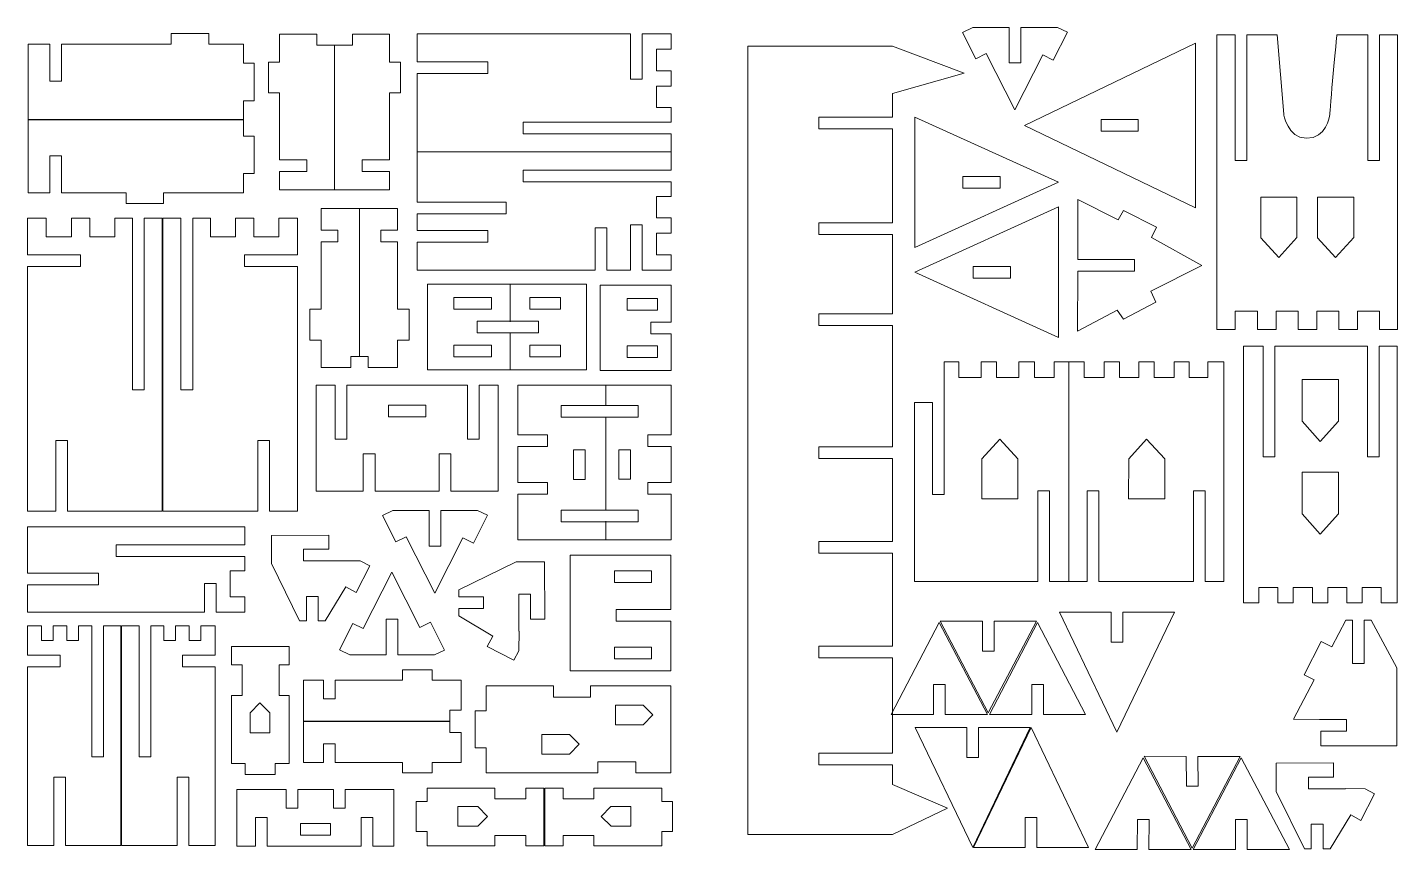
# Model space of a CAD drawing. Header units: inches. Extents: x -107 to 245, y 23 to 234.
import ezdxf

# ---------------------------------------------------------------- set-up
doc = ezdxf.new("R2010")
doc.units = ezdxf.units.IN
doc.header["$MEASUREMENT"] = 0
doc.layers.add('Page 1', color=7, linetype='Continuous')

# ---------------------------------------------------------------- blocks, each defined once
blk = doc.blocks.new('block 3')
at = {"layer": 'Page 1', "color": 22, "lineweight": 20, "true_color": 0xe42420}
for points in [[(219.36, 190.61), (210.08, 190.61), (210.09, 180.13), (214.72, 175.04), (219.36, 180.19), (219.36, 190.61), (219.36, 190.61)], [(233.95, 190.61), (224.67, 190.61), (224.68, 180.13), (229.3, 175.04), (233.95, 180.19), (233.95, 190.61), (233.95, 190.61)]]:
    blk.add_lwpolyline(points, dxfattribs=at)
blk = doc.blocks.new('block 2')
at = {"layer": 'Page 1', "color": 22, "lineweight": 20, "true_color": 0xe42420}
for points in [[(-51.39, 225), (-51.39, 229.89), (-60.28, 229.89), (-60.28, 232.68), (-69.91, 232.68), (-69.91, 229.89), (-98.16, 229.89), (-98.16, 220.42), (-101.16, 220.42), (-101.16, 229.89), (-106.72, 229.89), (-106.72, 210.49), (-51.39, 210.49), (-51.39, 215.37), (-48.61, 215.37), (-48.61, 225), (-51.39, 225), (-51.39, 225)], [(-32.53, 229.66), (-32.53, 232.44), (-42.07, 232.44), (-42.07, 229.44), (-42.07, 229.44), (-42.07, 225.25), (-44.95, 225.25), (-44.95, 217.41), (-42.07, 217.41), (-42.07, 200.15), (-35.06, 200.15), (-35.06, 197.15), (-42.07, 197.15), (-42.07, 192.44), (-27.96, 192.44), (-27.96, 229.66), (-32.53, 229.66), (-32.53, 229.66)], [(-23.38, 229.66), (-23.38, 232.44), (-13.84, 232.44), (-13.84, 229.44), (-13.85, 229.44), (-13.85, 225.25), (-10.97, 225.25), (-10.97, 217.41), (-13.85, 217.41), (-13.85, 200.15), (-20.85, 200.15), (-20.85, 197.15), (-13.85, 197.15), (-13.85, 192.44), (-27.96, 192.44), (-27.96, 229.66), (-23.38, 229.66), (-23.38, 229.66)], [(20.49, 206.87), (20.49, 209.87), (58.56, 209.87), (58.56, 213.59), (54.74, 213.59), (54.74, 219.13), (58.56, 219.13), (58.56, 223.06), (54.74, 223.06), (54.74, 228.6), (58.56, 228.6), (58.56, 232.6), (51.1, 232.6), (51.1, 220.94), (48.1, 220.94), (48.1, 232.6), (-6.76, 232.6), (-6.76, 225.39), (11.45, 225.39), (11.45, 222.39), (-6.76, 222.39), (-6.76, 202.2), (58.56, 202.2), (58.56, 206.87), (20.49, 206.87), (20.49, 206.87)], [(157.85, 234.21), (157.64, 234.21), (148.4, 234.21), (148.4, 225.07), (145.4, 225.07), (145.4, 234.21), (136.12, 234.21), (136.08, 234.21), (133.42, 232.92), (136.84, 226.13), (139.51, 227.48), (146.87, 212.99), (154.09, 227.16), (156.76, 225.81), (160.38, 232.98), (157.85, 234.21), (157.85, 234.21)], [(96.47, 44.7), (96.47, 47.7), (115.42, 47.7), (115.42, 72.13), (96.47, 72.13), (96.47, 75.13), (115.42, 75.13), (115.42, 99.04), (96.47, 99.04), (96.47, 102.04), (115.42, 102.04), (115.42, 123.37), (96.47, 123.37), (96.47, 126.37), (115.42, 126.37), (115.42, 157.57), (96.47, 157.57), (96.47, 160.57), (115.42, 160.57), (115.42, 180.96), (96.47, 180.96), (96.47, 183.96), (115.42, 183.96), (115.42, 208.17), (96.47, 208.17), (96.47, 211.17), (115.42, 211.17), (115.42, 217.19), (133.88, 222.43), (115.42, 229.36), (78.26, 229.36), (78.26, 26.78), (115.42, 26.78), (129.54, 33.49), (115.42, 39.63), (115.42, 44.7), (96.47, 44.7), (96.47, 44.7)], [(149.37, 209.01), (193.32, 187.83), (193.32, 230.19), (149.37, 209.01), (149.37, 209.01)], [(215.99, 211.93), (214.29, 232.3), (206.46, 232.3), (206.46, 199.99), (203.46, 199.99), (203.46, 232.3), (198.79, 232.3), (198.79, 156.57), (203.52, 156.57), (203.52, 161.25), (209.2, 161.25), (209.2, 156.57), (213.99, 156.57), (213.99, 161.25), (219.66, 161.25), (219.66, 156.57), (224.46, 156.57), (224.46, 161.25), (230.13, 161.25), (230.13, 156.57), (234.92, 156.57), (234.92, 161.25), (240.6, 161.25), (240.6, 156.57), (245.24, 156.57), (245.24, 232.3), (240.62, 232.3)], [(240.62, 232.3), (240.62, 199.99), (237.62, 199.99), (237.62, 232.3), (229.61, 232.3)], [(-51.39, 196.62), (-51.39, 191.73), (-71.91, 191.73), (-71.91, 188.94), (-81.54, 188.94), (-81.54, 191.73), (-98.16, 191.73), (-98.16, 201.2), (-101.16, 201.2), (-101.16, 191.73), (-106.72, 191.73), (-106.72, 210.51), (-51.39, 210.51), (-51.39, 206.25), (-48.61, 206.25), (-48.61, 196.62), (-51.39, 196.62), (-51.39, 196.62)], [(121.15, 211.17), (121.15, 177.62), (158.1, 194.4), (121.15, 211.17), (121.15, 211.17)], [(178.59, 207.51), (169.05, 207.51), (169.05, 210.51), (178.59, 210.51), (178.59, 207.51), (178.59, 207.51)], [(58.56, 197.52), (58.56, 202.19), (-6.76, 202.19), (-6.76, 189.29), (16.15, 189.29), (16.15, 186.29), (-6.76, 186.29), (-6.76, 182), (11.45, 182), (11.45, 179), (-6.76, 179), (-6.76, 171.79), (39.04, 171.79), (39.04, 182.68), (42.04, 182.68), (42.04, 171.79), (48.1, 171.79), (48.1, 183.44), (51.1, 183.44), (51.1, 171.79), (58.56, 171.79), (58.56, 175.79), (54.74, 175.79), (54.74, 181.33), (58.56, 181.33), (58.56, 185.25), (54.74, 185.25), (54.74, 190.79), (58.56, 190.79), (58.56, 194.52), (20.49, 194.52), (20.49, 197.52), (58.56, 197.52), (58.56, 197.52)], [(133.53, 192.9), (133.53, 195.9), (143.07, 195.9), (143.07, 192.9), (133.53, 192.9), (133.53, 192.9)], [(-23.81, 146.76), (-23.81, 149.64), (-21.58, 149.64), (-21.58, 187.68), (-31.4, 187.68), (-31.4, 182.11), (-27.12, 182.11), (-27.12, 179.11), (-31.4, 179.11), (-31.4, 161.81), (-34.33, 161.81), (-34.33, 153.86), (-31.4, 153.86), (-31.4, 146.76), (-23.81, 146.76), (-23.81, 146.76)], [(-19.34, 146.76), (-19.34, 149.64), (-21.58, 149.64), (-21.58, 187.68), (-11.76, 187.68), (-11.76, 182.11), (-16.03, 182.11), (-16.03, 179.11), (-11.76, 179.11), (-11.76, 161.81), (-8.82, 161.81), (-8.82, 153.86), (-11.76, 153.86), (-11.76, 146.76), (-19.34, 146.76), (-19.34, 146.76)], [(121.15, 171.29), (158.1, 154.52), (158.1, 188.06), (121.15, 171.29), (121.15, 171.29)], [(173.43, 184.73), (163.1, 189.97), (163.1, 174.54), (177.62, 174.54), (177.62, 171.54), (163.1, 171.54), (162.98, 156.16), (173.15, 161.57), (174.8, 159.22), (183.15, 163.63), (181.8, 166.39), (194.91, 173.01), (181.97, 180.22), (183.32, 182.89), (174.77, 187.17), (173.43, 184.73), (173.43, 184.73)], [(-76.88, 141.07), (-79.88, 141.07), (-79.88, 185.21), (-84.45, 185.21), (-84.45, 180.36), (-90.88, 180.36), (-90.88, 185.21), (-95.6, 185.21), (-95.6, 180.36), (-102.04, 180.36), (-102.04, 185.21), (-106.83, 185.21), (-106.83, 175.73), (-93.22, 175.73), (-93.22, 172.73), (-106.83, 172.73), (-106.83, 109.85), (-99.62, 109.85), (-99.62, 128.06), (-96.62, 128.06), (-96.62, 109.85), (-72.22, 109.85), (-72.22, 185.21), (-76.88, 185.21), (-76.88, 141.07), (-76.88, 141.07)], [(-67.42, 141.07), (-64.42, 141.07), (-64.42, 185.21), (-59.85, 185.21), (-59.85, 180.36), (-53.42, 180.36), (-53.42, 185.21), (-48.7, 185.21), (-48.7, 180.36), (-42.26, 180.36), (-42.26, 185.21), (-37.47, 185.21), (-37.47, 175.73), (-51.08, 175.73), (-51.08, 172.73), (-37.47, 172.73), (-37.47, 109.85), (-44.68, 109.85), (-44.68, 128.06), (-47.68, 128.06), (-47.68, 109.85), (-72.08, 109.85), (-72.08, 185.21), (-67.42, 185.21), (-67.42, 141.07), (-67.42, 141.07)], [(136.19, 169.79), (136.19, 172.79), (145.73, 172.79), (145.73, 169.79), (136.19, 169.79), (136.19, 169.79)], [(-4.06, 168.22), (-4.06, 146.23), (36.81, 146.23), (36.81, 168.22), (-4.06, 168.22), (-4.06, 168.22)], [(17.17, 168.22), (17.17, 158.57)], [(58.59, 158.49), (58.59, 167.95), (40.3, 167.95), (40.3, 146.02), (58.59, 146.02), (58.59, 155.49), (53.3, 155.49), (53.3, 158.49), (58.59, 158.49), (58.59, 158.49)], [(2.67, 164.77), (12.36, 164.77), (12.36, 161.77), (2.67, 161.77), (2.67, 164.77), (2.67, 164.77)], [(30.09, 161.77), (22.22, 161.77), (22.22, 164.77), (30.09, 164.77), (30.09, 161.77), (30.09, 161.77)], [(47.24, 161.57), (47.24, 164.57), (55.07, 164.57), (55.07, 161.57), (47.24, 161.57), (47.24, 161.57)], [(24.47, 158.72), (24.47, 155.72), (8.72, 155.72), (8.72, 158.72), (24.47, 158.72), (24.47, 158.72)], [(17.17, 155.82), (17.17, 146.18)], [(12.36, 149.51), (2.67, 149.51), (2.67, 152.51), (12.36, 152.51), (12.36, 149.51), (12.36, 149.51)], [(30.09, 149.51), (22.22, 149.51), (22.22, 152.51), (30.09, 152.51), (30.09, 149.51), (30.09, 149.51)], [(55.07, 152.4), (55.07, 149.4), (47.24, 149.4), (47.24, 152.4), (55.07, 152.4), (55.07, 152.4)], [(240.54, 152.31), (240.54, 123.83), (237.54, 123.83), (237.54, 152.31), (213.67, 152.31), (213.67, 123.83), (210.67, 123.83), (210.67, 152.31), (205.67, 152.31), (205.67, 86.34), (209.58, 86.34), (209.58, 90.22), (214.49, 90.22), (214.49, 86.34), (218.43, 86.34), (218.43, 90.22), (223.34, 90.22), (223.34, 86.34), (227.28, 86.34), (227.28, 90.22), (232.19, 90.22), (232.19, 86.34), (236.13, 86.34), (236.13, 90.22), (241.04, 90.22), (241.04, 86.34), (245.09, 86.34), (245.09, 152.31), (240.54, 152.31), (240.54, 152.31)], [(196.44, 148.23), (196.44, 144.2), (191.65, 144.2), (191.65, 148.23), (187.8, 148.23), (187.8, 144.2), (182.68, 144.2), (182.68, 148.23), (178.76, 148.23), (178.76, 144.2), (173.73, 144.2), (173.73, 148.23), (169.8, 148.23), (169.8, 144.2), (164.69, 144.2), (164.69, 148.23), (156.99, 148.23), (156.99, 144.2), (151.9, 144.2), (151.9, 148.23), (147.93, 148.23), (147.93, 144.2), (142.2, 144.2), (142.2, 148.23), (138.23, 148.23), (138.23, 144.2), (132.5, 144.2), (132.5, 148.23), (128.68, 148.23), (128.68, 114.12), (125.68, 114.12), (125.68, 137.76), (121.06, 137.76), (121.06, 91.78), (152.8, 91.78), (152.8, 115.09), (155.8, 115.09), (155.8, 91.78), (165.45, 91.78), (165.45, 115.09), (168.45, 115.09), (168.45, 91.78), (192.79, 91.78), (192.79, 115.09), (195.79, 115.09), (195.79, 91.78), (200.55, 91.78), (200.55, 148.23), (196.44, 148.23), (196.44, 148.23)], [(160.78, 148.25), (160.78, 91.72)], [(9.22, 142.26), (9.22, 128.39), (6.22, 128.39), (6.22, 142.26), (-24.83, 142.26), (-24.83, 128.39), (-27.83, 128.39), (-27.83, 142.26), (-32.72, 142.26), (-32.72, 115.05), (-20.56, 115.05), (-20.56, 124.61), (-17.56, 124.61), (-17.56, 115.05), (-1.05, 115.05), (-1.05, 124.61), (1.95, 124.61), (1.95, 115.05), (14.11, 115.05), (14.11, 142.26), (9.22, 142.26), (9.22, 142.26)], [(58.56, 129.5), (58.56, 142.23), (19.11, 142.23), (19.11, 129.5), (26.73, 129.5), (26.73, 126.5), (19.11, 126.5), (19.11, 117.21), (26.73, 117.21), (26.73, 114.21), (19.11, 114.21), (19.11, 102.48), (58.56, 102.48), (58.56, 114.21), (52.59, 114.21), (52.59, 117.21), (58.56, 117.21), (58.56, 126.5), (52.59, 126.5), (52.59, 129.5), (58.56, 129.5), (58.56, 129.5)], [(41.75, 142.26), (41.75, 136.94)], [(230.02, 143.69), (220.74, 143.69), (220.75, 132.97), (225.37, 127.76), (230.02, 133.03), (230.02, 143.69), (230.02, 143.69)], [(-4.53, 134.14), (-14.07, 134.14), (-14.07, 137.14), (-4.53, 137.14), (-4.53, 134.14), (-4.53, 134.14)], [(50.06, 134.02), (30.25, 134.02), (30.25, 137.02), (50.06, 137.02), (50.06, 134.02), (50.06, 134.02)], [(41.75, 133.98), (41.75, 110.16)], [(147.65, 113), (138.37, 113), (138.38, 123.34), (143, 128.35), (147.65, 123.28), (147.65, 113), (147.65, 113)], [(185.4, 113), (176.11, 113), (176.13, 123.34), (180.75, 128.35), (185.4, 123.28), (185.4, 113), (185.4, 113)], [(33.44, 118.03), (33.44, 125.63), (36.44, 125.63), (36.44, 118.03), (33.44, 118.03), (33.44, 118.03)], [(45.12, 118.06), (45.12, 125.66), (48.12, 125.66), (48.12, 118.06), (45.12, 118.06), (45.12, 118.06)], [(230.02, 119.88), (220.74, 119.88), (220.75, 109.16), (225.37, 103.95), (230.02, 109.22), (230.02, 119.88), (230.02, 119.88)], [(8.8, 110.03), (8.59, 110.04), (-0.65, 110.04), (-0.65, 100.89), (-3.65, 100.89), (-3.65, 110.04), (-12.93, 110.04), (-12.97, 110.04), (-15.63, 108.74), (-12.21, 101.95), (-9.54, 103.3), (-2.18, 88.81), (5.05, 102.98), (7.71, 101.63), (11.33, 108.8), (8.8, 110.03), (8.8, 110.03)], [(50.06, 107.15), (30.25, 107.15), (30.25, 110.15), (50.06, 110.15), (50.06, 107.15), (50.06, 107.15)], [(-54.77, 87.84), (-54.77, 94.56), (-50.98, 94.56), (-50.98, 98.21), (-84.05, 98.21), (-84.05, 101.21), (-50.98, 101.21), (-50.98, 105.83), (-106.85, 105.83), (-106.85, 93.95), (-88.64, 93.95), (-88.64, 90.95), (-106.85, 90.95), (-106.85, 83.87), (-61.38, 83.87), (-61.38, 91.25), (-58.38, 91.25), (-58.38, 83.87), (-50.98, 83.87), (-50.98, 87.84), (-54.77, 87.84), (-54.77, 87.84)], [(41.75, 107.28), (41.75, 102.42)], [(-18.9, 95.78), (-21.35, 97.09), (-26.37, 97.1), (-26.37, 97.09), (-35.91, 97.09), (-35.91, 100.09), (-29.46, 100.09), (-29.46, 103.72), (-44.19, 103.63), (-44.19, 96.4), (-36.95, 81.67), (-35.17, 81.67), (-35.17, 87.97), (-32.17, 87.97), (-32.17, 81.67), (-30.34, 81.67), (-25.05, 90.4), (-22.4, 88.94), (-18.9, 95.78), (-18.9, 95.78)], [(18.12, 71.55), (19.43, 74), (19.45, 79.02), (19.43, 79.02), (19.43, 88.56), (22.43, 88.56), (22.43, 82.11), (26.06, 82.11), (25.97, 96.84), (18.74, 96.84), (4.01, 89.61), (4.01, 87.82), (10.31, 87.82), (10.31, 84.82), (4.01, 84.82), (4.01, 82.99), (12.74, 77.7), (11.29, 75.05), (18.12, 71.55), (18.12, 71.55)], [(44.42, 81.58), (44.42, 84.58), (58.5, 84.58), (58.5, 98.54), (32.63, 98.54), (32.63, 68.79), (58.5, 68.79), (58.5, 81.58), (44.42, 81.58), (44.42, 81.58)], [(-2.25, 72.94), (-2.46, 72.94), (-11.7, 72.94), (-11.7, 82.09), (-14.7, 82.09), (-14.7, 72.94), (-23.98, 72.94), (-24.03, 72.94), (-26.69, 74.23), (-23.26, 81.02), (-20.59, 79.67), (-13.23, 94.16), (-6.01, 79.99), (-3.34, 81.34), (0.28, 74.17), (-2.25, 72.94), (-2.25, 72.94)], [(43.95, 94.52), (53.49, 94.52), (53.49, 91.52), (43.95, 91.52), (43.95, 94.52), (43.95, 94.52)], [(125.98, 65.34), (128.98, 65.33), (128.96, 57.64), (139.82, 57.64), (127.44, 81.23), (115.1, 57.63), (125.96, 57.63), (125.98, 65.34), (125.98, 65.34)], [(138.58, 73.89), (141.58, 73.9), (141.55, 81.59), (152.41, 81.59), (140.04, 58), (127.69, 81.6), (138.55, 81.6), (138.58, 73.89), (138.58, 73.89)], [(151.23, 65.34), (154.23, 65.33), (154.21, 57.64), (165.07, 57.64), (152.69, 81.23), (140.35, 57.63), (151.2, 57.63), (151.23, 65.34), (151.23, 65.34)], [(174.6, 83.91), (174.6, 76.2), (171.6, 76.2), (171.6, 83.91), (158.31, 83.91), (173.1, 53.09), (187.89, 83.91), (174.6, 83.91), (174.6, 83.91)], [(238.43, 81.84), (236.65, 81.84), (236.65, 70.71), (233.65, 70.71), (233.65, 81.84), (231.91, 81.84), (228.3, 75.01), (225.63, 76.38), (221.24, 67.8), (223.81, 66.49), (218.47, 56.37), (225.18, 56.36), (232.13, 56.36), (232.13, 53.36), (225.51, 53.36), (225.51, 49.52), (245.05, 49.52), (245.05, 69.59), (238.43, 81.84), (238.43, 81.84)], [(-87.37, 80.43), (-87.37, 46.75), (-90.37, 46.75), (-90.37, 80.43), (-93.72, 80.43), (-93.72, 76.66), (-96.72, 76.66), (-96.72, 80.43), (-100.24, 80.43), (-100.24, 76.66), (-103.24, 76.66), (-103.24, 80.43), (-106.89, 80.43), (-106.89, 72.88), (-98.5, 72.88), (-98.5, 69.88), (-106.89, 69.88), (-106.89, 23.9), (-100.13, 23.9), (-100.13, 41.46), (-97.13, 41.46), (-97.13, 23.9), (-82.9, 23.9), (-82.9, 80.43), (-87.37, 80.43), (-87.37, 80.43)], [(-78.2, 80.43), (-78.2, 46.75), (-75.2, 46.75), (-75.2, 80.43), (-71.85, 80.43), (-71.85, 76.66), (-68.85, 76.66), (-68.85, 80.43), (-65.33, 80.43), (-65.33, 76.66), (-62.33, 76.66), (-62.33, 80.43), (-58.68, 80.43), (-58.68, 72.88), (-67.07, 72.88), (-67.07, 69.88), (-58.68, 69.88), (-58.68, 23.9), (-65.44, 23.9), (-65.44, 41.46), (-68.44, 41.46), (-68.44, 23.9), (-82.67, 23.9), (-82.67, 80.43), (-78.2, 80.43), (-78.2, 80.43)], [(-39.6, 70.37), (-39.6, 75.05), (-54.42, 75.05), (-54.42, 70.37), (-51.69, 70.37), (-51.69, 62.46), (-54.42, 62.46), (-54.42, 45.02), (-50.95, 45.02), (-50.95, 42.2), (-43.22, 42.2), (-43.22, 45.02), (-39.6, 45.02), (-39.6, 62.46), (-42.23, 62.46), (-42.23, 70.37), (-39.6, 70.37), (-39.6, 70.37)], [(53.49, 71.88), (43.95, 71.88), (43.95, 74.88), (53.49, 74.88), (53.49, 71.88), (53.49, 71.88)], [(4.56, 58.71), (1.68, 58.71), (1.68, 55.86), (-35.9, 55.86), (-35.9, 66.4), (-30.8, 66.4), (-30.8, 61.6), (-27.8, 61.6), (-27.8, 66.4), (-10.49, 66.4), (-10.49, 69.12), (-2.85, 69.12), (-2.85, 66.4), (4.54, 66.4), (4.56, 58.71), (4.56, 58.71)], [(37.81, 64.97), (37.81, 62.09), (28.27, 62.09), (28.27, 64.97), (11, 64.97), (11, 58.54), (8.19, 58.54), (8.19, 49), (11, 49), (11, 42.63), (39.73, 42.63), (39.73, 45.45), (49.51, 45.45), (49.51, 42.63), (58.5, 42.63), (58.5, 64.97), (37.81, 64.97), (37.81, 64.97)], [(-44.62, 52.91), (-49.66, 52.91), (-49.66, 58.06), (-47.14, 60.56), (-44.62, 58.03), (-44.62, 52.91), (-44.62, 52.91)], [(51.33, 54.96), (44.24, 54.96), (44.24, 60.01), (51.36, 60), (53.86, 57.49), (51.33, 54.96), (51.33, 54.96)], [(4.56, 52.98), (1.68, 52.98), (1.68, 55.84), (-35.9, 55.84), (-35.9, 45.29), (-30.8, 45.29), (-30.8, 50.09), (-27.8, 50.09), (-27.8, 45.29), (-10.49, 45.29), (-10.49, 42.57), (-2.85, 42.57), (-2.85, 45.29), (4.54, 45.3), (4.56, 52.98), (4.56, 52.98)], [(137.56, 54.28), (137.56, 46.57), (134.56, 46.57), (134.56, 54.28), (121.26, 54.28), (136.06, 23.46), (150.85, 54.28), (137.56, 54.28), (137.56, 54.28)], [(152.55, 23.46), (152.55, 31.17), (149.55, 31.17), (149.55, 23.46), (136.26, 23.46), (151.05, 54.28), (165.84, 23.46), (152.55, 23.46), (152.55, 23.46)], [(32.4, 47.43), (25.31, 47.43), (25.31, 52.48), (32.43, 52.48), (34.93, 49.96), (32.4, 47.43), (32.4, 47.43)], [(178.37, 30.59), (181.37, 30.58), (181.35, 22.89), (192.21, 22.9), (179.83, 46.49), (167.49, 22.88), (178.35, 22.89), (178.37, 30.59), (178.37, 30.59)], [(190.96, 39.15), (193.96, 39.15), (193.94, 46.85), (204.8, 46.84), (192.42, 23.25), (180.08, 46.86), (190.94, 46.85), (190.96, 39.15), (190.96, 39.15)], [(203.62, 30.59), (206.62, 30.58), (206.59, 22.89), (217.45, 22.9), (205.08, 46.49), (192.73, 22.88), (203.59, 22.89), (203.62, 30.59), (203.62, 30.59)], [(239.34, 37.22), (236.88, 38.53), (231.86, 38.54), (231.86, 38.53), (222.32, 38.53), (222.32, 41.53), (228.78, 41.53), (228.78, 45.16), (214.05, 45.07), (214.05, 37.84), (221.28, 23.11), (223.07, 23.11), (223.07, 29.41), (226.07, 29.41), (226.07, 23.11), (227.89, 23.11), (233.19, 31.84), (235.83, 30.38), (239.34, 37.22), (239.34, 37.22)], [(-25.26, 38.33), (-25.26, 33.51), (-28.26, 33.51), (-28.26, 38.33), (-37.37, 38.33), (-37.37, 33.51), (-40.37, 33.51), (-40.37, 38.33), (-53.03, 38.33), (-53.03, 23.75), (-48.26, 23.75), (-48.26, 31.14), (-45.26, 31.14), (-45.26, 23.75), (-21.09, 23.75), (-21.09, 31.14), (-18.09, 31.14), (-18.09, 23.75), (-12.76, 23.75), (-12.76, 38.33), (-25.26, 38.33), (-25.26, 38.33)], [(21.17, 23.87), (25.86, 23.87), (25.86, 38.69), (21.17, 38.69), (21.17, 35.96), (13.27, 35.96), (13.27, 38.69), (-4.17, 38.69), (-4.17, 35.22), (-7, 35.22), (-7, 27.49), (-4.17, 27.49), (-4.17, 23.87), (13.27, 23.87), (13.27, 26.5), (21.17, 26.5), (21.17, 23.87), (21.17, 23.87)], [(30.76, 26.5), (38.67, 26.5), (38.67, 23.87), (56.11, 23.87), (56.11, 27.49), (58.93, 27.49), (58.93, 35.22), (56.11, 35.22), (56.11, 38.69), (38.67, 38.69), (38.67, 35.96), (30.76, 35.96), (30.76, 38.69), (26.08, 38.69), (26.08, 23.87), (30.76, 23.87), (30.76, 26.5), (30.76, 26.5)], [(3.71, 28.89), (3.71, 33.94), (8.86, 33.93), (11.36, 31.42), (8.83, 28.89), (3.71, 28.89), (3.71, 28.89)], [(43.1, 28.89), (40.57, 31.42), (43.07, 33.93), (48.22, 33.94), (48.22, 28.89), (43.1, 28.89), (43.1, 28.89)], [(-29.03, 26.58), (-36.7, 26.58), (-36.7, 29.58), (-29.03, 29.58), (-29.03, 26.58), (-29.03, 26.58)]]:
    blk.add_lwpolyline(points, dxfattribs=at)
blk.add_open_spline([(229.61, 232.3), (229.61, 232.3), (227.81, 212.64), (227.81, 211.8), (227.81, 211.23), (226.92, 205.71), (221.76, 205.71), (216.96, 205.71), (215.99, 211.93), (215.99, 211.93)], degree=3, knots=[0, 0, 0, 0, 1, 1, 1, 2, 2, 2, 3, 3, 3, 3], dxfattribs=at)
at = {"layer": 'Page 1'}
blk.add_blockref('block 3', (0, 0), dxfattribs=at)

msp = doc.modelspace()

# ---------------------------------------------------------------- block references
at = {"layer": 'Page 1'}
msp.add_blockref('block 2', (0, 0), dxfattribs=at)

doc.saveas('drawing.dxf')
